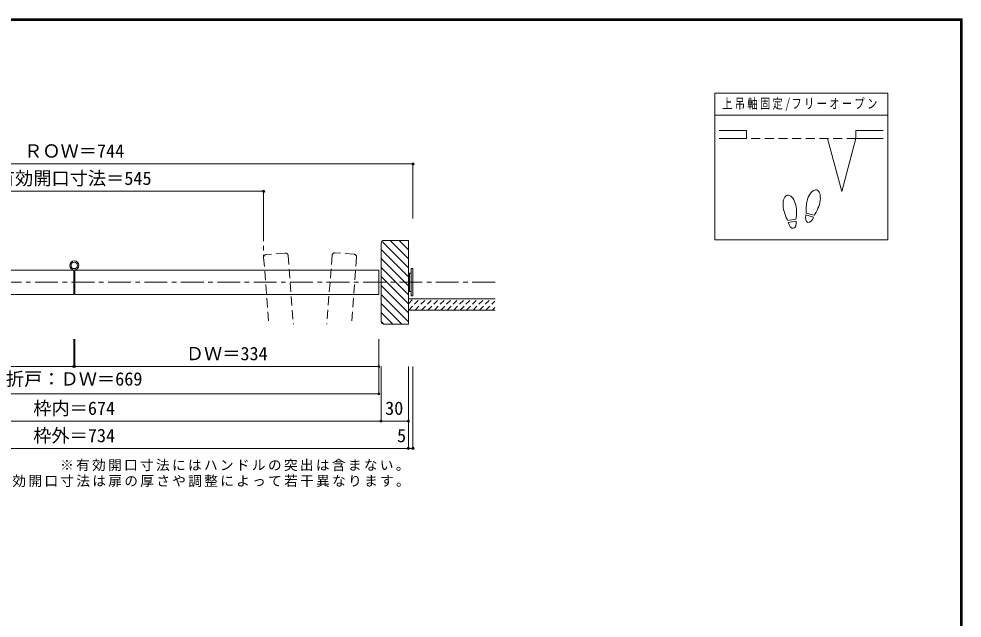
# Model space of a CAD drawing. Units: millimetres, scale not verified. Extents: x -973 to 977, y -718 to 696.
# Drawn here: x -59 to 977, y 38 to 696 of the extents above; entities that cross this region are included whole.
import ezdxf
from ezdxf.enums import TextEntityAlignment as Align

# ---------------------------------------------------------------- set-up
doc = ezdxf.new("R2010")
doc.units = ezdxf.units.MM
doc.header["$LTSCALE"] = 5
doc.header["$PDMODE"] = 32
doc.header["$PDSIZE"] = 2.5
for name, pattern in [('CHAIN1', [8, 5, -1, 1, -1]), ('DASHED1', [1.8, 1.2, -0.6]), ('DASHED2', [3, 2, -1])]:
    doc.linetypes.add(name, pattern=pattern)
for name, color, linetype, lineweight in [('0-1_通り芯', 4, 'CHAIN1', 9), ('0-3_仕上げ', 2, 'Continuous', 9), ('0-4_枠', 3, 'Continuous', 9), ('0-6_扉', 6, 'Continuous', 9), ('0-7_金物', 7, 'Continuous', 9), ('0-A_文字', 7, 'Continuous', 9), ('0-B_寸法', 7, 'Continuous', 9), ('0-C_ハッチ', 4, 'Continuous', 9), ('F-1_枠', 6, 'Continuous', 9)]:
    doc.layers.add(name, color=color, linetype=linetype, lineweight=lineweight)
doc.styles.add('ＭＳ ゴシック', font='')
doc.styles.get('ＭＳ ゴシック').set_extended_font_data('MS Gothic')

msp = doc.modelspace()

# ---------------------------------------------------------------- linework, layer by layer
at = {"layer": '0-1_通り芯'}
for p, q in [((209.653, 476.5), (209.653, 434.264)), ((463.797, 406.5), (-460.58, 406.5))]:
    msp.add_line(p, q, dxfattribs=at)
at = {"layer": '0-3_仕上げ'}
for p, q in [((368.653, 388.5), (463.797, 388.5)), ((368.653, 376), (463.797, 376))]:
    msp.add_line(p, q, dxfattribs=at)
at = {"layer": '0-4_枠'}
for p, q in [((338.653, 363.5), (338.653, 449.5)), ((341.653, 452.5), (368.653, 452.5)), ((368.653, 452.5), (368.653, 360.5)), ((341.653, 360.5), (368.653, 360.5))]:
    msp.add_line(p, q, dxfattribs=at)
for centre, start, end in [((341.653, 449.5), 90, 180), ((341.653, 363.5), 180, 270)]:
    msp.add_arc(centre, 3, start, end, dxfattribs=at)
at = {"layer": '0-6_扉', "color": 2, "linetype": 'DASHED2'}
for p, q in [((233.357, 438.619), (212.417, 437.028)), ((236.575, 435.855), (242.302, 360.5)), ((284.806, 436.083), (279.062, 360.5)), ((308.964, 437.255), (288.025, 438.847)), ((209.653, 433.809), (215.224, 360.5)), ((311.728, 434.037), (306.14, 360.5))]:
    msp.add_line(p, q, dxfattribs=at)
at = {"layer": '0-6_扉'}
for p, q in [((-332.847, 420), (1.153, 420)), ((1.153, 420), (1.153, 393)), ((2.153, 420), (2.153, 393)), ((2.153, 420), (336.153, 420)), ((336.153, 420), (336.153, 393)), ((2.153, 393), (336.153, 393))]:
    msp.add_line(p, q, dxfattribs=at)
msp.add_lwpolyline([(-332.847, 420), (-332.847, 393), (1.153, 393)], dxfattribs=at)
at = {"layer": '0-6_扉', "color": 2, "linetype": 'DASHED2'}
for centre, start, end in [((212.644, 434.037), 94.34602, 184.34602), ((233.584, 435.628), 4.34602, 94.34602), ((287.797, 435.855), 85.65398, 175.65398), ((308.737, 434.264), 355.65398, 85.65398)]:
    msp.add_arc(centre, 3, start, end, dxfattribs=at)
at = {"layer": '0-7_金物'}
for p, q in [((368.653, 415.5), (369.653, 415.5)), ((371.653, 416.5), (369.653, 416.5)), ((369.653, 396.5), (369.653, 416.5)), ((371.653, 391.5), (371.653, 421.5)), ((373.653, 421.5), (371.653, 421.5)), ((373.653, 391.5), (373.653, 421.5)), ((369.653, 397.5), (368.653, 397.5)), ((371.653, 396.5), (369.653, 396.5)), ((373.653, 391.5), (371.653, 391.5))]:
    msp.add_line(p, q, dxfattribs=at)
at = {"layer": '0-A_文字'}
for radius in [5, 3.5]:
    msp.add_circle((1.653, 425), radius, dxfattribs=at)
at = {"layer": '0-B_寸法', "color": 3}
for p, q in [((704.986, 614.167), (704.986, 453.167)), ((894.986, 614.167), (704.986, 614.167)), ((894.986, 590.167), (704.986, 590.167)), ((813.479, 478.206), (804.998, 480.478)), ((814.022, 480.235), (805.542, 482.507)), ((794.011, 475.878), (785.365, 474.353)), ((794.376, 473.81), (785.73, 472.285))]:
    msp.add_line(p, q, dxfattribs=at)
at = {"layer": '0-B_寸法', "color": 2}
for p, q in [((739.986, 573.251), (709.986, 573.251)), ((739.986, 573.251), (739.986, 564.251)), ((859.986, 573.251), (859.986, 564.251)), ((859.986, 573.251), (889.986, 573.251)), ((739.986, 564.251), (709.986, 564.251)), ((828.928, 564.251), (844.457, 506.295)), ((859.986, 564.251), (844.457, 506.295)), ((859.986, 564.251), (889.986, 564.251))]:
    msp.add_line(p, q, dxfattribs=at)
at = {"layer": '0-B_寸法', "linetype": 'DASHED2'}
msp.add_line((859.986, 564.251), (739.986, 564.251), dxfattribs=at)
at = {"layer": '0-B_寸法', "color": 4}
for p, q in [((-370.347, 536.5), (373.653, 536.5)), ((373.653, 536.5), (373.653, 476.5)), ((-335.347, 506.5), (209.653, 506.5)), ((209.653, 506.5), (209.653, 476.5)), ((1.153, 314), (1.153, 344)), ((2.153, 314), (2.153, 344)), ((336.153, 314), (336.153, 344)), ((-332.847, 314), (1.153, 314)), ((2.153, 314), (336.153, 314)), ((336.153, 284), (336.153, 314)), ((338.653, 314), (338.653, 254)), ((368.653, 314), (368.653, 224)), ((368.653, 224), (368.653, 314)), ((373.653, 224), (373.653, 314)), ((-332.847, 284), (336.153, 284)), ((-365.347, 254), (368.653, 254)), ((-370.347, 224), (368.653, 224)), ((368.653, 224), (373.653, 224))]:
    msp.add_line(p, q, dxfattribs=at)
at = {"layer": '0-B_寸法', "color": 3}
msp.add_lwpolyline([(894.986, 614.167), (894.986, 453.167), (704.986, 453.167)], dxfattribs=at)
for centre, major_axis, ratio, start_param, end_param in [((813.267, 494.378), (3.644, 13.601), 0.5, 4.34059143, 8.22577918), ((787.35, 488.377), (-2.445, 13.867), 0.5, 4.34059143, 8.22577918), ((813.163, 493.989), (4.416, 16.48), 0.4, 1.85063327, 2.44287679), ((813.163, 493.989), (4.416, 16.48), 0.4, 3.84030852, 4.43255203), ((787.42, 487.981), (-2.963, 16.802), 0.4, 1.85063327, 2.44287679), ((787.42, 487.981), (-2.963, 16.802), 0.4, 3.84030852, 4.43255203), ((809.238, 479.342), (1.894, 7.067), 0.6, 1.57079633, 4.71238898), ((790.053, 473.047), (-1.27, 7.205), 0.6, 1.57079633, 4.71238898)]:
    msp.add_ellipse(centre, major_axis=major_axis, ratio=ratio, start_param=start_param, end_param=end_param, dxfattribs=at)
at = {"layer": '0-B_寸法'}
for p in [(373.653, 536.5), (209.653, 506.5), (1.153, 314), (2.153, 314), (336.153, 314), (336.153, 284), (338.653, 254), (368.653, 254), (368.653, 224), (368.653, 224), (373.653, 224)]:
    msp.add_point(p, dxfattribs=at)
at = {"layer": '0-C_ハッチ'}
for p, q in [((368.653, 422.524), (340.165, 451.012)), ((368.653, 432.423), (348.576, 452.5)), ((368.653, 442.323), (358.476, 452.5)), ((368.653, 452.222), (368.375, 452.5)), ((368.653, 412.624), (338.653, 442.624)), ((368.653, 402.725), (338.653, 432.725)), ((368.653, 392.825), (338.653, 422.825)), ((368.653, 382.926), (338.653, 412.926)), ((368.653, 373.026), (338.653, 403.026)), ((368.653, 363.127), (338.653, 393.127)), ((361.38, 360.5), (338.653, 383.227)), ((351.481, 360.5), (338.653, 373.328)), ((341.581, 360.5), (338.653, 363.428))]:
    msp.add_line(p, q, dxfattribs=at)
at = {"layer": '0-C_ハッチ', "linetype": 'DASHED1'}
for p, q in [((338.42, 388.207), (338.127, 388.5)), ((368.653, 382.821), (374.332, 388.5)), ((368.903, 376), (381.403, 388.5)), ((375.974, 376), (388.474, 388.5)), ((383.045, 376), (395.545, 388.5)), ((390.116, 376), (402.616, 388.5)), ((397.187, 376), (409.687, 388.5)), ((404.258, 376), (416.758, 388.5)), ((411.329, 376), (423.829, 388.5)), ((418.4, 376), (430.9, 388.5)), ((425.471, 376), (437.971, 388.5)), ((432.542, 376), (445.042, 388.5)), ((439.613, 376), (452.113, 388.5)), ((446.684, 376), (459.184, 388.5)), ((453.755, 376), (463.653, 385.898)), ((460.826, 376), (463.653, 378.826))]:
    msp.add_line(p, q, dxfattribs=at)
at = {"layer": 'F-1_枠'}
for p, q in [((-973.347, 695.833), (976.653, 695.833)), ((-973.347, 695), (976.653, 695)), ((-973.347, 694.167), (976.653, 694.167)), ((974.986, 695.833), (974.986, -700.833)), ((975.82, 695.833), (975.82, -700.833)), ((976.653, 695.833), (976.653, -700.833))]:
    msp.add_line(p, q, dxfattribs=at)

# ---------------------------------------------------------------- texts
at = {"layer": '0-A_文字', "char_height": 11, "attachment_point": 7, "style": 'ＭＳ ゴシック'}
for s, insert in [('\\T1.17;※有効開口寸法にはハンドルの突出は含まない。', (-13.847, 199)), ('\\T1.17;※有効開口寸法は扉の厚さや調整によって若干異なります。', (-101.347, 181.5))]:
    msp.add_mtext(s, dxfattribs=dict(at, insert=insert))
at = {"layer": '0-B_寸法', "style": 'ＭＳ ゴシック'}
for s, p in [('ＲＯＷ＝744', (-53.347, 539)), ('有効開口寸法＝545', (-83.347, 509)), ('ＤＷ＝334', (124.153, 316.5)), ('折戸：ＤＷ＝669', (-73.347, 288.665)), ('枠内＝674', (-43.347, 256.5)), ('30', (343.028, 256.5)), ('枠外＝734', (-43.347, 226.5)), ('5', (356.153, 226.5))]:
    msp.add_text(s, height=14.66, dxfattribs=at).set_placement(p, align=Align.BOTTOM_LEFT)
at = {"layer": '0-B_寸法', "insert": (713.111, 594.667), "char_height": 11, "attachment_point": 7, "style": 'ＭＳ ゴシック'}
msp.add_mtext('\\T1.23;\\W0.75;上吊軸固定/フリーオープン', dxfattribs=at)

doc.saveas('drawing.dxf')
